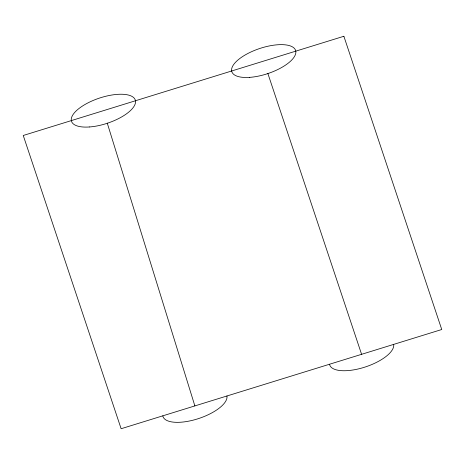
<?xml version="1.0" encoding="UTF-8"?>
<svg xmlns="http://www.w3.org/2000/svg" width="465" height="465" viewBox="0 0 465 465"><rect width="100%" height="100%" fill="white"/><g stroke="black" fill="none" stroke-linecap="round" stroke-linejoin="round"><path stroke-width="0.7" d="M267.852 73.464L361.596 354.318M107.27 123.155L194.87 405.91M393.657 344.396A33.608 13.177 -18.5 0 1 363.973 367.397A33.608 13.177 -18.5 0 1 329.534 364.24M226.932 395.988A33.608 13.177 -18.5 0 1 197.247 418.994A33.608 13.177 -18.5 0 1 162.808 415.832M343.873 36.27L23.25 135.484L121.127 428.73L441.75 329.516L343.873 36.27M89.431 126.968A33.608 13.177 -18.5 0 0 135.466 100.76A33.608 13.177 -18.5 0 0 85.316 104.311A33.608 13.177 -18.5 0 0 89.431 126.968M249.746 77.359A33.608 13.177 -18.5 0 0 295.781 51.15A33.608 13.177 -18.5 0 0 245.63 54.707A33.608 13.177 -18.5 0 0 249.746 77.359"/></g></svg>
